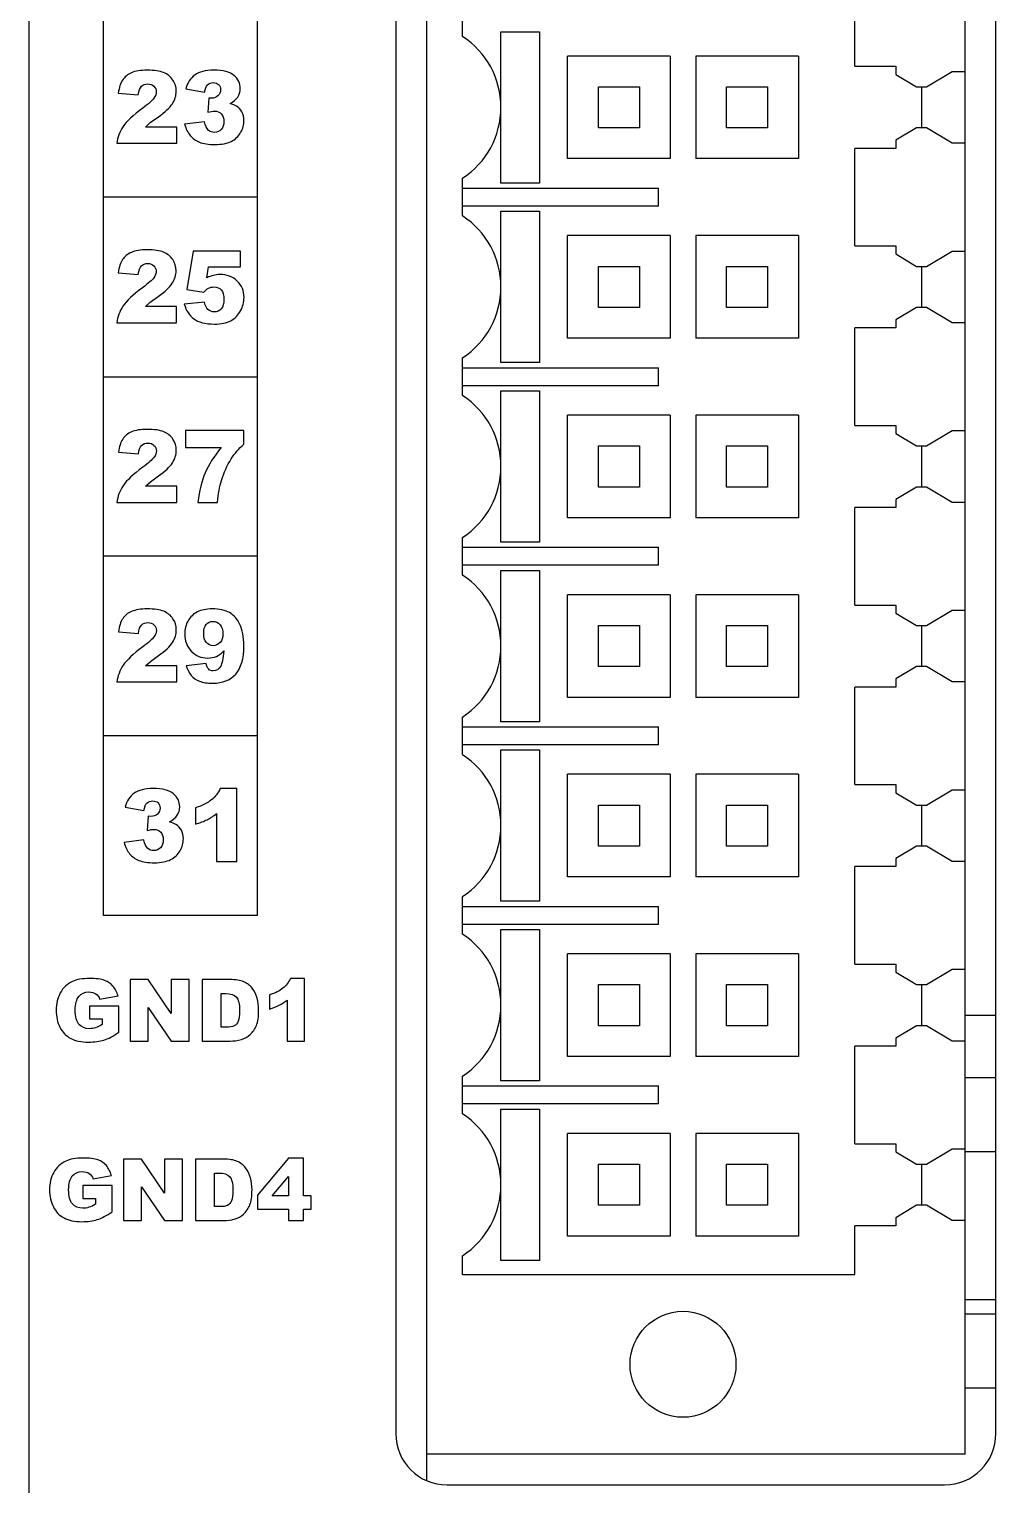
# Model space of a CAD drawing. Header units: millimetres. Extents: x 110 to 142, y 44 to 174.
# Drawn here: x 109.99 to 128.84, y 59.17 to 87.54 of the extents above; entities that cross this region are included whole.
import ezdxf

# ---------------------------------------------------------------- set-up
doc = ezdxf.new("R2010")
doc.units = ezdxf.units.MM
doc.header["$LTSCALE"] = 16.335
doc.layers.get('0').update_dxf_attribs({"linetype": 'CONTINUOUS'})

msp = doc.modelspace()

# ---------------------------------------------------------------- linework, layer by layer
at = {"linetype": 'Continuous'}
for p, q in [((109.992, 50.02), (109.992, 135.92)), ((117.742, 129.77), (117.742, 59.77)), ((128.242, 59.77), (128.242, 129.77)), ((117.142, 129.37), (117.142, 60.17)), ((128.842, 60.17), (128.842, 129.37)), ((111.442, 70.27), (111.442, 126.27)), ((114.442, 126.27), (114.442, 70.27)), ((126.092, 86.82), (126.092, 88.72)), ((118.442, 87.403), (118.442, 88.137)), ((119.192, 87.495), (119.944, 87.495)), ((119.192, 86.024), (119.192, 87.495)), ((119.944, 87.495), (119.944, 84.545)), ((122.492, 87.02), (120.492, 87.02)), ((120.492, 85.02), (120.492, 87.02)), ((122.492, 87.02), (122.492, 85.02)), ((124.992, 87.02), (122.992, 87.02)), ((122.992, 87.02), (122.992, 85.02)), ((124.992, 87.02), (124.992, 85.02)), ((126.092, 86.82), (126.893, 86.82)), ((126.893, 86.82), (126.893, 86.662)), ((126.893, 86.662), (127.295, 86.42)), ((127.492, 86.42), (127.992, 86.72)), ((127.992, 86.72), (128.242, 86.72)), ((111.732, 86.297), (112.122, 86.265)), ((113.046, 86.381), (113.414, 86.315)), ((121.092, 86.42), (121.892, 86.42)), ((121.092, 85.62), (121.092, 86.42)), ((121.892, 86.42), (121.892, 85.62)), ((123.592, 86.42), (124.392, 86.42)), ((123.592, 85.62), (123.592, 86.42)), ((124.392, 86.42), (124.392, 85.62)), ((127.295, 86.42), (127.492, 86.42)), ((127.392, 86.42), (127.392, 85.62)), ((113.498, 86.202), (113.478, 85.924)), ((113.548, 86.198), (113.498, 86.202)), ((119.192, 84.545), (119.192, 86.016)), ((112.263, 85.637), (112.356, 85.722)), ((112.356, 85.722), (112.513, 85.836)), ((113.414, 85.741), (113.025, 85.69)), ((112.87, 85.637), (112.263, 85.637)), ((112.87, 85.32), (112.87, 85.637)), ((121.892, 85.62), (121.092, 85.62)), ((124.392, 85.62), (123.592, 85.62)), ((127.295, 85.62), (126.893, 85.378)), ((127.492, 85.62), (127.295, 85.62)), ((127.992, 85.32), (127.492, 85.62)), ((111.703, 85.32), (112.87, 85.32)), ((126.893, 85.22), (126.092, 85.22)), ((126.092, 83.32), (126.092, 85.22)), ((126.893, 85.378), (126.893, 85.22)), ((128.242, 85.32), (127.992, 85.32)), ((122.492, 85.02), (120.492, 85.02)), ((124.992, 85.02), (122.992, 85.02)), ((118.442, 83.903), (118.442, 84.637)), ((118.442, 84.445), (122.267, 84.445)), ((119.944, 84.545), (119.192, 84.545)), ((122.267, 84.095), (122.267, 84.445)), ((114.442, 84.27), (111.442, 84.27)), ((122.267, 84.095), (118.442, 84.095)), ((119.192, 83.995), (119.944, 83.995)), ((119.192, 82.524), (119.192, 83.995)), ((119.944, 83.995), (119.944, 81.045)), ((122.492, 83.52), (120.492, 83.52)), ((120.492, 81.52), (120.492, 83.52)), ((122.492, 83.52), (122.492, 81.52)), ((124.992, 83.52), (122.992, 83.52)), ((122.992, 83.52), (122.992, 81.52)), ((124.992, 83.52), (124.992, 81.52)), ((113.193, 83.22), (113.069, 82.467)), ((114.116, 83.22), (113.193, 83.22)), ((114.116, 82.91), (114.116, 83.22)), ((126.092, 83.32), (126.893, 83.32)), ((126.893, 83.32), (126.893, 83.162)), ((126.893, 83.162), (127.295, 82.92)), ((127.492, 82.92), (127.992, 83.22)), ((127.992, 83.22), (128.242, 83.22)), ((113.457, 82.7), (113.491, 82.91)), ((113.491, 82.91), (114.116, 82.91)), ((121.092, 82.92), (121.892, 82.92)), ((121.092, 82.12), (121.092, 82.92)), ((121.892, 82.92), (121.892, 82.12)), ((123.592, 82.92), (124.392, 82.92)), ((123.592, 82.12), (123.592, 82.92)), ((124.392, 82.92), (124.392, 82.12)), ((127.295, 82.92), (127.492, 82.92)), ((127.392, 82.92), (127.392, 82.12)), ((111.731, 82.797), (112.12, 82.765)), ((112.354, 82.222), (112.512, 82.336)), ((113.069, 82.467), (113.401, 82.42)), ((119.192, 81.045), (119.192, 82.516)), ((112.262, 82.137), (112.354, 82.222)), ((112.869, 82.137), (112.262, 82.137)), ((112.869, 81.82), (112.869, 82.137)), ((113.412, 82.226), (113.019, 82.183)), ((121.892, 82.12), (121.092, 82.12)), ((124.392, 82.12), (123.592, 82.12)), ((127.295, 82.12), (126.893, 81.878)), ((127.492, 82.12), (127.295, 82.12)), ((127.992, 81.82), (127.492, 82.12)), ((111.702, 81.82), (112.869, 81.82)), ((126.893, 81.878), (126.893, 81.72)), ((128.242, 81.82), (127.992, 81.82)), ((122.492, 81.52), (120.492, 81.52)), ((124.992, 81.52), (122.992, 81.52)), ((126.893, 81.72), (126.092, 81.72)), ((126.092, 79.82), (126.092, 81.72)), ((118.442, 80.403), (118.442, 81.137)), ((118.442, 80.945), (122.267, 80.945)), ((119.944, 81.045), (119.192, 81.045)), ((122.267, 80.595), (122.267, 80.945)), ((111.442, 80.77), (114.442, 80.77)), ((122.267, 80.595), (118.442, 80.595)), ((119.192, 80.495), (119.944, 80.495)), ((119.192, 79.024), (119.192, 80.495)), ((119.944, 80.495), (119.944, 77.545)), ((122.492, 80.02), (120.492, 80.02)), ((120.492, 78.02), (120.492, 80.02)), ((122.492, 80.02), (122.492, 78.02)), ((124.992, 80.02), (122.992, 80.02)), ((122.992, 80.02), (122.992, 78.02)), ((124.992, 80.02), (124.992, 78.02)), ((126.092, 79.82), (126.893, 79.82)), ((126.893, 79.82), (126.893, 79.662)), ((114.18, 79.72), (113.045, 79.72)), ((113.045, 79.72), (113.045, 79.391)), ((114.18, 79.457), (114.18, 79.72)), ((126.893, 79.662), (127.295, 79.42)), ((127.492, 79.42), (127.992, 79.72)), ((127.992, 79.72), (128.242, 79.72)), ((111.733, 79.297), (112.123, 79.265)), ((113.045, 79.391), (113.736, 79.391)), ((121.092, 79.42), (121.892, 79.42)), ((121.092, 78.62), (121.092, 79.42)), ((121.892, 79.42), (121.892, 78.62)), ((123.592, 79.42), (124.392, 79.42)), ((123.592, 78.62), (123.592, 79.42)), ((124.392, 79.42), (124.392, 78.62)), ((127.295, 79.42), (127.492, 79.42)), ((127.392, 79.42), (127.392, 78.62)), ((119.192, 77.545), (119.192, 79.016)), ((112.264, 78.637), (112.357, 78.722)), ((112.872, 78.637), (112.264, 78.637)), ((112.357, 78.722), (112.514, 78.836)), ((112.872, 78.32), (112.872, 78.637)), ((121.892, 78.62), (121.092, 78.62)), ((124.392, 78.62), (123.592, 78.62)), ((127.295, 78.62), (126.893, 78.378)), ((127.492, 78.62), (127.295, 78.62)), ((127.992, 78.32), (127.492, 78.62)), ((111.705, 78.32), (112.872, 78.32)), ((113.281, 78.32), (113.668, 78.32)), ((126.893, 78.378), (126.893, 78.22)), ((128.242, 78.32), (127.992, 78.32)), ((126.893, 78.22), (126.092, 78.22)), ((126.092, 76.32), (126.092, 78.22)), ((122.492, 78.02), (120.492, 78.02)), ((124.992, 78.02), (122.992, 78.02)), ((118.442, 76.903), (118.442, 77.637)), ((119.944, 77.545), (119.192, 77.545)), ((114.442, 77.27), (111.442, 77.27)), ((118.442, 77.445), (122.267, 77.445)), ((122.267, 77.095), (122.267, 77.445)), ((122.267, 77.095), (118.442, 77.095)), ((119.192, 76.995), (119.944, 76.995)), ((119.192, 75.524), (119.192, 76.995)), ((119.944, 76.995), (119.944, 74.045)), ((122.492, 76.52), (120.492, 76.52)), ((120.492, 74.52), (120.492, 76.52)), ((122.492, 76.52), (122.492, 74.52)), ((124.992, 76.52), (122.992, 76.52)), ((122.992, 76.52), (122.992, 74.52)), ((124.992, 76.52), (124.992, 74.52)), ((126.092, 76.32), (126.893, 76.32)), ((126.893, 76.32), (126.893, 76.162)), ((126.893, 76.162), (127.295, 75.92)), ((127.492, 75.92), (127.992, 76.22)), ((127.992, 76.22), (128.242, 76.22)), ((111.734, 75.797), (112.124, 75.765)), ((121.092, 75.92), (121.892, 75.92)), ((121.092, 75.12), (121.092, 75.92)), ((121.892, 75.92), (121.892, 75.12)), ((123.592, 75.92), (124.392, 75.92)), ((123.592, 75.12), (123.592, 75.92)), ((124.392, 75.92), (124.392, 75.12)), ((127.295, 75.92), (127.492, 75.92)), ((127.392, 75.92), (127.392, 75.12)), ((119.192, 74.045), (119.192, 75.516)), ((112.265, 75.137), (112.358, 75.222)), ((112.358, 75.222), (112.515, 75.336)), ((112.872, 75.137), (112.265, 75.137)), ((112.872, 74.82), (112.872, 75.137)), ((113.442, 75.183), (113.056, 75.134)), ((121.892, 75.12), (121.092, 75.12)), ((124.392, 75.12), (123.592, 75.12)), ((127.295, 75.12), (126.893, 74.878)), ((127.492, 75.12), (127.295, 75.12)), ((127.992, 74.82), (127.492, 75.12)), ((111.705, 74.82), (112.872, 74.82)), ((126.893, 74.72), (126.092, 74.72)), ((126.092, 72.82), (126.092, 74.72)), ((126.893, 74.878), (126.893, 74.72)), ((128.242, 74.82), (127.992, 74.82)), ((122.492, 74.52), (120.492, 74.52)), ((124.992, 74.52), (122.992, 74.52)), ((118.442, 73.403), (118.442, 74.137)), ((118.442, 73.945), (122.267, 73.945)), ((119.944, 74.045), (119.192, 74.045)), ((122.267, 73.595), (122.267, 73.945)), ((114.442, 73.77), (111.442, 73.77)), ((122.267, 73.595), (118.442, 73.595)), ((119.192, 73.495), (119.944, 73.495)), ((119.192, 72.024), (119.192, 73.495)), ((119.944, 73.495), (119.944, 70.545)), ((122.492, 73.02), (120.492, 73.02)), ((120.492, 71.02), (120.492, 73.02)), ((122.492, 73.02), (122.492, 71.02)), ((124.992, 73.02), (122.992, 73.02)), ((122.992, 73.02), (122.992, 71.02)), ((124.992, 73.02), (124.992, 71.02)), ((114.041, 72.744), (113.719, 72.744)), ((114.041, 71.32), (114.041, 72.744)), ((126.092, 72.82), (126.893, 72.82)), ((126.893, 72.82), (126.893, 72.662)), ((126.893, 72.662), (127.295, 72.42)), ((127.492, 72.42), (127.992, 72.72)), ((127.992, 72.72), (128.242, 72.72)), ((111.865, 72.381), (112.232, 72.315)), ((113.239, 72.369), (113.239, 72.05)), ((121.092, 72.42), (121.892, 72.42)), ((121.092, 71.62), (121.092, 72.42)), ((121.892, 72.42), (121.892, 71.62)), ((123.592, 72.42), (124.392, 72.42)), ((123.592, 71.62), (123.592, 72.42)), ((124.392, 72.42), (124.392, 71.62)), ((127.295, 72.42), (127.492, 72.42)), ((127.392, 72.42), (127.392, 71.62)), ((112.316, 72.202), (112.296, 71.924)), ((112.367, 72.198), (112.316, 72.202)), ((113.648, 72.253), (113.648, 71.32)), ((119.192, 70.545), (119.192, 72.016)), ((112.232, 71.741), (111.844, 71.69)), ((121.892, 71.62), (121.092, 71.62)), ((124.392, 71.62), (123.592, 71.62)), ((127.295, 71.62), (126.893, 71.378)), ((127.492, 71.62), (127.295, 71.62)), ((127.992, 71.32), (127.492, 71.62)), ((113.648, 71.32), (114.041, 71.32)), ((126.893, 71.378), (126.893, 71.22)), ((128.242, 71.32), (127.992, 71.32)), ((122.492, 71.02), (120.492, 71.02)), ((124.992, 71.02), (122.992, 71.02)), ((126.893, 71.22), (126.092, 71.22)), ((126.092, 69.32), (126.092, 71.22)), ((118.442, 69.903), (118.442, 70.637)), ((118.442, 70.445), (122.267, 70.445)), ((119.944, 70.545), (119.192, 70.545)), ((122.267, 70.095), (122.267, 70.445)), ((114.442, 70.27), (111.442, 70.27)), ((122.267, 70.095), (118.442, 70.095)), ((119.192, 69.995), (119.944, 69.995)), ((119.192, 68.524), (119.192, 69.995)), ((119.944, 69.995), (119.944, 67.045)), ((122.492, 69.52), (120.492, 69.52)), ((120.492, 67.52), (120.492, 69.52)), ((122.492, 69.52), (122.492, 67.52)), ((124.992, 69.52), (122.992, 69.52)), ((122.992, 69.52), (122.992, 67.52)), ((124.992, 69.52), (124.992, 67.52)), ((126.092, 69.32), (126.893, 69.32)), ((126.893, 69.32), (126.893, 69.162)), ((112.311, 69.02), (111.965, 69.02)), ((111.965, 69.02), (111.965, 67.82)), ((112.763, 68.355), (112.311, 69.02)), ((113.113, 69.02), (112.763, 69.02)), ((112.763, 69.02), (112.763, 68.355)), ((113.113, 67.82), (113.113, 69.02)), ((113.915, 69.02), (113.364, 69.02)), ((113.364, 69.02), (113.364, 67.82)), ((115.365, 69.04), (115.089, 69.04)), ((115.365, 67.82), (115.365, 69.04)), ((126.893, 69.162), (127.295, 68.92)), ((127.492, 68.92), (127.992, 69.22)), ((127.992, 69.22), (128.242, 69.22)), ((111.368, 68.637), (111.726, 68.701)), ((113.735, 68.748), (113.827, 68.748)), ((113.735, 68.093), (113.735, 68.748)), ((114.677, 68.719), (114.677, 68.445)), ((121.092, 68.92), (121.892, 68.92)), ((121.092, 68.12), (121.092, 68.92)), ((121.892, 68.92), (121.892, 68.12)), ((123.592, 68.92), (124.392, 68.92)), ((123.592, 68.12), (123.592, 68.92)), ((124.392, 68.92), (124.392, 68.12)), ((127.295, 68.92), (127.492, 68.92)), ((127.392, 68.92), (127.392, 68.12)), ((111.742, 68.504), (111.169, 68.504)), ((111.169, 68.504), (111.169, 68.255)), ((111.742, 67.993), (111.742, 68.504)), ((112.314, 68.478), (112.763, 67.82)), ((112.314, 67.82), (112.314, 68.478)), ((115.027, 68.62), (115.027, 67.82)), ((119.192, 67.045), (119.192, 68.516)), ((111.169, 68.255), (111.418, 68.255)), ((111.418, 68.255), (111.418, 68.142)), ((121.892, 68.12), (121.092, 68.12)), ((124.392, 68.12), (123.592, 68.12)), ((127.295, 68.12), (126.893, 67.878)), ((127.492, 68.12), (127.295, 68.12)), ((127.992, 67.82), (127.492, 68.12)), ((128.842, 68.32), (128.242, 68.32)), ((128.842, 68.32), (128.242, 68.32)), ((111.965, 67.82), (112.314, 67.82)), ((112.763, 67.82), (113.113, 67.82)), ((113.364, 67.82), (113.915, 67.82)), ((113.826, 68.093), (113.735, 68.093)), ((115.027, 67.82), (115.365, 67.82)), ((126.893, 67.878), (126.893, 67.72)), ((128.242, 67.82), (127.992, 67.82)), ((126.893, 67.72), (126.092, 67.72)), ((126.092, 65.82), (126.092, 67.72)), ((122.492, 67.52), (120.492, 67.52)), ((124.992, 67.52), (122.992, 67.52)), ((118.442, 66.403), (118.442, 67.137)), ((119.944, 67.045), (119.192, 67.045)), ((128.842, 67.107), (128.242, 67.107)), ((118.442, 66.945), (122.267, 66.945)), ((122.267, 66.595), (122.267, 66.945)), ((122.267, 66.595), (118.442, 66.595)), ((119.192, 66.495), (119.944, 66.495)), ((119.192, 65.024), (119.192, 66.495)), ((119.944, 66.495), (119.944, 63.545)), ((122.492, 66.02), (120.492, 66.02)), ((120.492, 64.02), (120.492, 66.02)), ((122.492, 66.02), (122.492, 64.02)), ((124.992, 66.02), (122.992, 66.02)), ((122.992, 66.02), (122.992, 64.02)), ((124.992, 66.02), (124.992, 64.02)), ((126.092, 65.82), (126.893, 65.82)), ((126.893, 65.82), (126.893, 65.662)), ((126.893, 65.662), (127.295, 65.42)), ((127.492, 65.42), (127.992, 65.72)), ((127.992, 65.72), (128.242, 65.72)), ((128.842, 65.663), (128.242, 65.663)), ((112.182, 65.52), (111.836, 65.52)), ((111.836, 65.52), (111.836, 64.32)), ((112.634, 64.855), (112.182, 65.52)), ((112.983, 65.52), (112.634, 65.52)), ((112.634, 65.52), (112.634, 64.855)), ((112.983, 64.32), (112.983, 65.52)), ((113.786, 65.52), (113.235, 65.52)), ((113.235, 65.52), (113.235, 64.32)), ((115.053, 65.54), (114.445, 64.818)), ((115.343, 65.54), (115.053, 65.54)), ((115.343, 64.803), (115.343, 65.54)), ((121.092, 65.42), (121.892, 65.42)), ((121.092, 64.62), (121.092, 65.42)), ((121.892, 65.42), (121.892, 64.62)), ((123.592, 65.42), (124.392, 65.42)), ((123.592, 64.62), (123.592, 65.42)), ((124.392, 65.42), (124.392, 64.62)), ((127.295, 65.42), (127.492, 65.42)), ((127.392, 65.42), (127.392, 64.62)), ((111.613, 65.004), (111.04, 65.004)), ((111.04, 65.004), (111.04, 64.755)), ((111.239, 65.137), (111.597, 65.201)), ((111.613, 64.493), (111.613, 65.004)), ((113.606, 65.248), (113.698, 65.248)), ((113.606, 64.593), (113.606, 65.248)), ((114.731, 64.803), (115.053, 65.18)), ((115.053, 65.18), (115.053, 64.803)), ((119.192, 63.545), (119.192, 65.016)), ((111.04, 64.755), (111.288, 64.755)), ((111.288, 64.755), (111.288, 64.642)), ((112.184, 64.978), (112.634, 64.32)), ((112.184, 64.32), (112.184, 64.978)), ((114.445, 64.818), (114.445, 64.544)), ((115.053, 64.803), (114.731, 64.803)), ((115.494, 64.803), (115.343, 64.803)), ((115.494, 64.544), (115.494, 64.803)), ((113.696, 64.593), (113.606, 64.593)), ((114.445, 64.544), (115.053, 64.544)), ((115.053, 64.544), (115.053, 64.32)), ((115.343, 64.544), (115.494, 64.544)), ((115.343, 64.32), (115.343, 64.544)), ((121.892, 64.62), (121.092, 64.62)), ((124.392, 64.62), (123.592, 64.62)), ((127.295, 64.62), (126.893, 64.378)), ((127.492, 64.62), (127.295, 64.62)), ((127.992, 64.32), (127.492, 64.62)), ((111.836, 64.32), (112.184, 64.32)), ((112.634, 64.32), (112.983, 64.32)), ((113.235, 64.32), (113.786, 64.32)), ((115.053, 64.32), (115.343, 64.32)), ((126.893, 64.22), (126.092, 64.22)), ((126.092, 63.27), (126.092, 64.22)), ((126.893, 64.378), (126.893, 64.22)), ((128.242, 64.32), (127.992, 64.32)), ((122.492, 64.02), (120.492, 64.02)), ((124.992, 64.02), (122.992, 64.02)), ((118.442, 63.27), (118.442, 63.637)), ((119.944, 63.545), (119.192, 63.545)), ((118.442, 63.27), (126.092, 63.27)), ((128.842, 62.777), (128.242, 62.777)), ((128.242, 62.507), (128.842, 62.507)), ((128.242, 61.063), (128.842, 61.063)), ((128.242, 59.77), (117.742, 59.77)), ((117.742, 59.77), (117.742, 59.254)), ((118.142, 59.17), (127.842, 59.17))]:
    msp.add_line(p, q, dxfattribs=at)
msp.add_circle((122.742, 61.52), 1.033, dxfattribs=at)
for centre, radius, start, end in [((117.542, 86.02), 1.65, 303.0557, 56.9443), ((117.542, 82.52), 1.65, 303.0557, 56.9443), ((117.542, 79.02), 1.65, 303.0557, 56.9443), ((117.542, 75.52), 1.65, 303.0557, 56.9443), ((117.542, 72.02), 1.65, 303.0557, 56.9443), ((117.542, 68.52), 1.65, 303.0557, 56.9443), ((117.542, 65.02), 1.65, 303.0557, 56.9443), ((118.142, 60.17), 1, 180, 270), ((127.842, 60.17), 1, 270, 0)]:
    msp.add_arc(centre, radius, start, end, dxfattribs=at)
for points in [[(111.816, 86.553), (111.775, 86.492), (111.747, 86.406), (111.732, 86.297)], [(111.988, 86.694), (111.913, 86.662), (111.856, 86.614), (111.816, 86.553)], [(112.296, 86.744), (112.165, 86.744), (112.062, 86.727), (111.988, 86.694)], [(112.615, 86.697), (112.539, 86.728), (112.433, 86.744), (112.296, 86.744)], [(112.795, 86.553), (112.751, 86.618), (112.692, 86.666), (112.615, 86.697)], [(112.861, 86.336), (112.861, 86.416), (112.839, 86.488), (112.795, 86.553)], [(113.222, 86.65), (113.135, 86.587), (113.077, 86.497), (113.046, 86.381)], [(113.591, 86.744), (113.432, 86.744), (113.309, 86.712), (113.222, 86.65)], [(113.987, 86.641), (113.906, 86.709), (113.774, 86.744), (113.591, 86.744)], [(114.11, 86.385), (114.11, 86.488), (114.069, 86.573), (113.987, 86.641)], [(112.122, 86.265), (112.132, 86.344), (112.153, 86.399), (112.185, 86.43)], [(112.185, 86.43), (112.216, 86.461), (112.257, 86.477), (112.307, 86.477)], [(112.307, 86.477), (112.355, 86.477), (112.394, 86.462), (112.425, 86.432)], [(112.425, 86.432), (112.457, 86.401), (112.473, 86.365), (112.473, 86.323)], [(112.473, 86.323), (112.473, 86.283), (112.457, 86.242), (112.425, 86.198)], [(112.786, 86.091), (112.835, 86.169), (112.861, 86.25), (112.861, 86.336)], [(113.414, 86.315), (113.423, 86.384), (113.443, 86.433), (113.472, 86.46)], [(113.472, 86.46), (113.501, 86.488), (113.538, 86.502), (113.584, 86.502)], [(113.584, 86.502), (113.628, 86.502), (113.663, 86.489), (113.688, 86.464)], [(113.727, 86.362), (113.727, 86.317), (113.71, 86.279), (113.675, 86.246)], [(113.688, 86.464), (113.714, 86.438), (113.727, 86.404), (113.727, 86.362)], [(114.06, 86.221), (114.093, 86.269), (114.11, 86.324), (114.11, 86.385)], [(112.207, 86.005), (112.019, 85.866), (111.892, 85.746), (111.825, 85.645)], [(112.425, 86.198), (112.393, 86.154), (112.32, 86.089), (112.207, 86.005)], [(112.513, 85.836), (112.645, 85.928), (112.736, 86.013), (112.786, 86.091)], [(113.675, 86.246), (113.641, 86.214), (113.599, 86.198), (113.548, 86.198)], [(113.91, 86.092), (113.977, 86.128), (114.027, 86.171), (114.06, 86.221)], [(114.034, 86.044), (114.006, 86.062), (113.964, 86.078), (113.91, 86.092)], [(114.142, 85.931), (114.117, 85.978), (114.08, 86.016), (114.034, 86.044)], [(113.484, 85.578), (113.452, 85.608), (113.429, 85.663), (113.414, 85.741)], [(113.478, 85.924), (113.531, 85.94), (113.573, 85.947), (113.604, 85.947)], [(113.604, 85.947), (113.661, 85.947), (113.706, 85.929), (113.739, 85.894)], [(113.79, 85.743), (113.79, 85.679), (113.772, 85.628), (113.738, 85.59)], [(113.739, 85.894), (113.773, 85.858), (113.79, 85.808), (113.79, 85.743)], [(114.117, 85.529), (114.16, 85.604), (114.182, 85.682), (114.182, 85.764)], [(114.182, 85.764), (114.182, 85.829), (114.168, 85.884), (114.142, 85.931)], [(111.825, 85.645), (111.757, 85.543), (111.717, 85.435), (111.703, 85.32)], [(113.025, 85.69), (113.05, 85.602), (113.086, 85.529), (113.134, 85.472)], [(113.134, 85.472), (113.182, 85.415), (113.242, 85.371), (113.315, 85.341)], [(113.608, 85.533), (113.558, 85.533), (113.517, 85.547), (113.484, 85.578)], [(113.738, 85.59), (113.703, 85.552), (113.659, 85.533), (113.608, 85.533)], [(113.933, 85.357), (114.013, 85.396), (114.075, 85.455), (114.117, 85.529)], [(113.315, 85.341), (113.389, 85.311), (113.489, 85.296), (113.617, 85.296)], [(113.617, 85.296), (113.747, 85.296), (113.853, 85.317), (113.933, 85.357)], [(111.987, 83.194), (111.912, 83.162), (111.855, 83.114), (111.814, 83.053)], [(112.295, 83.244), (112.163, 83.244), (112.061, 83.227), (111.987, 83.194)], [(112.614, 83.197), (112.538, 83.228), (112.432, 83.244), (112.295, 83.244)], [(112.794, 83.053), (112.75, 83.118), (112.69, 83.166), (112.614, 83.197)], [(111.814, 83.053), (111.774, 82.992), (111.746, 82.906), (111.731, 82.797)], [(112.12, 82.765), (112.131, 82.844), (112.152, 82.899), (112.184, 82.93)], [(112.184, 82.93), (112.215, 82.961), (112.256, 82.977), (112.306, 82.977)], [(112.306, 82.977), (112.353, 82.977), (112.392, 82.962), (112.424, 82.932)], [(112.424, 82.932), (112.455, 82.901), (112.472, 82.865), (112.472, 82.823)], [(112.859, 82.836), (112.859, 82.916), (112.837, 82.988), (112.794, 83.053)], [(112.424, 82.698), (112.391, 82.654), (112.319, 82.589), (112.205, 82.505)], [(112.472, 82.823), (112.472, 82.783), (112.455, 82.742), (112.424, 82.698)], [(112.512, 82.336), (112.644, 82.428), (112.734, 82.513), (112.784, 82.591)], [(112.784, 82.591), (112.834, 82.669), (112.859, 82.75), (112.859, 82.836)], [(113.585, 82.745), (113.543, 82.735), (113.5, 82.72), (113.457, 82.7)], [(113.711, 82.761), (113.669, 82.761), (113.627, 82.755), (113.585, 82.745)], [(114.052, 82.633), (113.964, 82.718), (113.851, 82.761), (113.711, 82.761)], [(114.183, 82.314), (114.183, 82.442), (114.139, 82.549), (114.052, 82.633)], [(112.205, 82.505), (112.018, 82.366), (111.891, 82.246), (111.823, 82.145)], [(113.401, 82.42), (113.431, 82.454), (113.46, 82.479), (113.487, 82.493)], [(113.487, 82.493), (113.521, 82.51), (113.557, 82.52), (113.596, 82.52)], [(113.596, 82.52), (113.655, 82.52), (113.702, 82.5), (113.737, 82.461)], [(113.737, 82.461), (113.773, 82.423), (113.791, 82.361), (113.791, 82.278)], [(114.115, 82.053), (114.16, 82.136), (114.183, 82.223), (114.183, 82.314)], [(111.823, 82.145), (111.755, 82.043), (111.715, 81.935), (111.702, 81.82)], [(113.019, 82.183), (113.038, 82.117), (113.062, 82.063), (113.091, 82.019)], [(113.091, 82.019), (113.119, 81.975), (113.156, 81.935), (113.202, 81.9)], [(113.479, 82.081), (113.444, 82.114), (113.422, 82.163), (113.412, 82.226)], [(113.604, 82.033), (113.556, 82.033), (113.514, 82.049), (113.479, 82.081)], [(113.738, 82.094), (113.703, 82.053), (113.658, 82.033), (113.604, 82.033)], [(113.791, 82.278), (113.791, 82.196), (113.773, 82.135), (113.738, 82.094)], [(113.924, 81.862), (114.006, 81.906), (114.07, 81.969), (114.115, 82.053)], [(113.202, 81.9), (113.248, 81.866), (113.304, 81.839), (113.37, 81.822)], [(113.37, 81.822), (113.436, 81.806), (113.515, 81.796), (113.608, 81.796)], [(113.608, 81.796), (113.736, 81.796), (113.842, 81.818), (113.924, 81.862)], [(112.298, 79.744), (112.166, 79.744), (112.064, 79.727), (111.989, 79.694)], [(112.617, 79.697), (112.54, 79.728), (112.434, 79.744), (112.298, 79.744)], [(111.817, 79.553), (111.776, 79.492), (111.749, 79.406), (111.733, 79.297)], [(111.989, 79.694), (111.915, 79.662), (111.858, 79.614), (111.817, 79.553)], [(112.186, 79.43), (112.218, 79.461), (112.259, 79.477), (112.308, 79.477)], [(112.308, 79.477), (112.356, 79.477), (112.395, 79.462), (112.427, 79.432)], [(112.796, 79.553), (112.752, 79.618), (112.693, 79.666), (112.617, 79.697)], [(112.862, 79.336), (112.862, 79.416), (112.84, 79.488), (112.796, 79.553)], [(113.933, 79.168), (113.999, 79.271), (114.081, 79.368), (114.18, 79.457)], [(112.123, 79.265), (112.134, 79.344), (112.155, 79.399), (112.186, 79.43)], [(112.426, 79.198), (112.394, 79.154), (112.322, 79.089), (112.208, 79.005)], [(112.475, 79.323), (112.475, 79.283), (112.458, 79.242), (112.426, 79.198)], [(112.427, 79.432), (112.458, 79.401), (112.475, 79.365), (112.475, 79.323)], [(112.787, 79.091), (112.836, 79.169), (112.862, 79.25), (112.862, 79.336)], [(113.736, 79.391), (113.594, 79.215), (113.49, 79.05), (113.424, 78.895)], [(113.742, 78.747), (113.789, 78.902), (113.853, 79.042), (113.933, 79.168)], [(112.208, 79.005), (112.021, 78.866), (111.894, 78.746), (111.826, 78.645)], [(112.514, 78.836), (112.646, 78.928), (112.737, 79.013), (112.787, 79.091)], [(113.424, 78.895), (113.359, 78.74), (113.311, 78.548), (113.281, 78.32)], [(111.826, 78.645), (111.758, 78.543), (111.718, 78.435), (111.705, 78.32)], [(113.668, 78.32), (113.681, 78.484), (113.706, 78.627), (113.742, 78.747)], [(111.818, 76.053), (111.777, 75.992), (111.749, 75.906), (111.734, 75.797)], [(111.99, 76.194), (111.915, 76.162), (111.858, 76.114), (111.818, 76.053)], [(112.298, 76.244), (112.167, 76.244), (112.064, 76.227), (111.99, 76.194)], [(112.617, 76.197), (112.541, 76.228), (112.435, 76.244), (112.298, 76.244)], [(112.797, 76.053), (112.753, 76.118), (112.694, 76.166), (112.617, 76.197)], [(112.863, 75.836), (112.863, 75.916), (112.841, 75.988), (112.797, 76.053)], [(113.273, 76.185), (113.196, 76.145), (113.136, 76.088), (113.092, 76.012)], [(113.564, 76.244), (113.447, 76.244), (113.35, 76.224), (113.273, 76.185)], [(113.901, 76.171), (113.816, 76.219), (113.703, 76.244), (113.564, 76.244)], [(114.103, 75.942), (114.053, 76.047), (113.985, 76.124), (113.901, 76.171)], [(112.124, 75.765), (112.134, 75.844), (112.155, 75.899), (112.187, 75.93)], [(112.187, 75.93), (112.218, 75.961), (112.259, 75.977), (112.309, 75.977)], [(112.309, 75.977), (112.357, 75.977), (112.396, 75.962), (112.427, 75.932)], [(112.427, 75.932), (112.459, 75.901), (112.475, 75.865), (112.475, 75.823)], [(112.475, 75.823), (112.475, 75.783), (112.459, 75.742), (112.427, 75.698)], [(112.788, 75.591), (112.837, 75.669), (112.863, 75.75), (112.863, 75.836)], [(113.092, 76.012), (113.048, 75.935), (113.026, 75.85), (113.026, 75.758)], [(113.396, 75.768), (113.396, 75.846), (113.412, 75.904), (113.446, 75.943)], [(113.448, 75.589), (113.413, 75.63), (113.396, 75.69), (113.396, 75.768)], [(113.446, 75.943), (113.481, 75.981), (113.524, 76.001), (113.575, 76.001)], [(113.575, 76.001), (113.63, 76.001), (113.676, 75.979), (113.715, 75.936)], [(113.715, 75.936), (113.753, 75.893), (113.772, 75.834), (113.772, 75.759)], [(114.18, 75.528), (114.18, 75.7), (114.154, 75.837), (114.103, 75.942)], [(112.209, 75.505), (112.021, 75.366), (111.894, 75.246), (111.827, 75.145)], [(112.427, 75.698), (112.395, 75.654), (112.322, 75.589), (112.209, 75.505)], [(112.515, 75.336), (112.647, 75.428), (112.738, 75.513), (112.788, 75.591)], [(113.026, 75.758), (113.026, 75.621), (113.069, 75.509), (113.155, 75.419)], [(113.581, 75.527), (113.527, 75.527), (113.483, 75.547), (113.448, 75.589)], [(113.717, 75.587), (113.681, 75.547), (113.635, 75.527), (113.581, 75.527)], [(113.772, 75.759), (113.772, 75.684), (113.754, 75.627), (113.717, 75.587)], [(114.02, 74.972), (114.126, 75.089), (114.18, 75.275), (114.18, 75.528)], [(113.155, 75.419), (113.241, 75.33), (113.347, 75.286), (113.473, 75.286)], [(113.473, 75.286), (113.537, 75.286), (113.593, 75.297), (113.643, 75.319)], [(113.643, 75.319), (113.692, 75.341), (113.739, 75.377), (113.786, 75.424)], [(113.786, 75.424), (113.773, 75.274), (113.754, 75.175), (113.729, 75.13)], [(111.827, 75.145), (111.759, 75.043), (111.719, 74.935), (111.705, 74.82)], [(113.056, 75.134), (113.079, 75.06), (113.111, 74.998), (113.154, 74.948)], [(113.154, 74.948), (113.196, 74.898), (113.25, 74.86), (113.315, 74.835)], [(113.494, 75.068), (113.469, 75.09), (113.452, 75.128), (113.442, 75.183)], [(113.583, 75.035), (113.547, 75.035), (113.518, 75.045), (113.494, 75.068)], [(113.578, 74.796), (113.766, 74.796), (113.913, 74.854), (114.02, 74.972)], [(113.729, 75.13), (113.694, 75.066), (113.645, 75.035), (113.583, 75.035)], [(113.315, 74.835), (113.378, 74.809), (113.466, 74.796), (113.578, 74.796)], [(112.041, 72.65), (111.954, 72.587), (111.895, 72.497), (111.865, 72.381)], [(112.41, 72.744), (112.251, 72.744), (112.127, 72.712), (112.041, 72.65)], [(112.806, 72.641), (112.724, 72.709), (112.592, 72.744), (112.41, 72.744)], [(112.929, 72.385), (112.929, 72.488), (112.888, 72.573), (112.806, 72.641)], [(113.719, 72.744), (113.677, 72.656), (113.62, 72.582), (113.548, 72.522)], [(112.232, 72.315), (112.242, 72.384), (112.262, 72.433), (112.291, 72.46)], [(112.291, 72.46), (112.319, 72.488), (112.357, 72.502), (112.402, 72.502)], [(112.402, 72.502), (112.446, 72.502), (112.482, 72.489), (112.507, 72.464)], [(112.546, 72.362), (112.546, 72.317), (112.528, 72.279), (112.494, 72.246)], [(112.507, 72.464), (112.532, 72.438), (112.546, 72.404), (112.546, 72.362)], [(112.879, 72.221), (112.911, 72.269), (112.929, 72.324), (112.929, 72.385)], [(113.548, 72.522), (113.474, 72.462), (113.371, 72.411), (113.239, 72.369)], [(112.494, 72.246), (112.46, 72.214), (112.418, 72.198), (112.367, 72.198)], [(112.729, 72.092), (112.796, 72.128), (112.846, 72.171), (112.879, 72.221)], [(112.853, 72.044), (112.825, 72.062), (112.783, 72.078), (112.729, 72.092)], [(113.239, 72.05), (113.329, 72.076), (113.403, 72.105), (113.463, 72.135)], [(113.463, 72.135), (113.522, 72.165), (113.584, 72.204), (113.648, 72.253)], [(112.296, 71.924), (112.35, 71.94), (112.392, 71.947), (112.422, 71.947)], [(112.422, 71.947), (112.48, 71.947), (112.525, 71.929), (112.558, 71.894)], [(112.558, 71.894), (112.592, 71.858), (112.609, 71.808), (112.609, 71.743)], [(112.961, 71.931), (112.935, 71.978), (112.899, 72.016), (112.853, 72.044)], [(113, 71.764), (113, 71.829), (112.987, 71.884), (112.961, 71.931)], [(111.844, 71.69), (111.869, 71.602), (111.905, 71.529), (111.953, 71.472)], [(112.303, 71.578), (112.271, 71.608), (112.248, 71.663), (112.232, 71.741)], [(112.426, 71.533), (112.377, 71.533), (112.336, 71.547), (112.303, 71.578)], [(112.556, 71.59), (112.522, 71.552), (112.478, 71.533), (112.426, 71.533)], [(112.609, 71.743), (112.609, 71.679), (112.591, 71.628), (112.556, 71.59)], [(112.752, 71.357), (112.832, 71.396), (112.893, 71.455), (112.936, 71.529)], [(112.936, 71.529), (112.978, 71.604), (113, 71.682), (113, 71.764)], [(111.953, 71.472), (112, 71.415), (112.061, 71.371), (112.134, 71.341)], [(112.134, 71.341), (112.208, 71.311), (112.308, 71.296), (112.436, 71.296)], [(112.436, 71.296), (112.566, 71.296), (112.672, 71.317), (112.752, 71.357)], [(110.839, 68.982), (110.734, 68.932), (110.655, 68.858), (110.601, 68.761)], [(111.167, 69.04), (111.03, 69.04), (110.92, 69.021), (110.839, 68.982)], [(111.464, 69.004), (111.399, 69.028), (111.3, 69.04), (111.167, 69.04)], [(111.628, 68.892), (111.584, 68.943), (111.53, 68.98), (111.464, 69.004)], [(114.178, 68.976), (114.111, 69.005), (114.023, 69.02), (113.915, 69.02)], [(114.343, 68.849), (114.3, 68.904), (114.245, 68.946), (114.178, 68.976)], [(115.089, 69.04), (115.053, 68.965), (115.004, 68.901), (114.941, 68.85)], [(110.601, 68.761), (110.547, 68.665), (110.52, 68.551), (110.52, 68.42)], [(110.892, 68.424), (110.892, 68.546), (110.916, 68.635), (110.964, 68.692)], [(110.964, 68.692), (111.012, 68.748), (111.077, 68.777), (111.159, 68.777)], [(111.159, 68.777), (111.213, 68.777), (111.258, 68.765), (111.293, 68.741)], [(111.293, 68.741), (111.328, 68.716), (111.354, 68.682), (111.368, 68.637)], [(111.726, 68.701), (111.704, 68.778), (111.671, 68.842), (111.628, 68.892)], [(113.827, 68.748), (113.923, 68.748), (113.992, 68.724), (114.033, 68.677)], [(114.033, 68.677), (114.075, 68.63), (114.096, 68.544), (114.096, 68.417)], [(114.439, 68.657), (114.419, 68.729), (114.387, 68.793), (114.343, 68.849)], [(114.941, 68.85), (114.878, 68.799), (114.79, 68.755), (114.677, 68.719)], [(110.52, 68.42), (110.52, 68.296), (110.545, 68.185), (110.594, 68.089)], [(110.965, 68.146), (110.916, 68.201), (110.892, 68.294), (110.892, 68.424)], [(114.096, 68.417), (114.096, 68.32), (114.086, 68.251), (114.068, 68.208)], [(114.424, 68.125), (114.454, 68.196), (114.468, 68.296), (114.468, 68.424)], [(114.468, 68.424), (114.468, 68.506), (114.458, 68.583), (114.439, 68.657)], [(114.677, 68.445), (114.754, 68.468), (114.818, 68.493), (114.869, 68.519)], [(114.869, 68.519), (114.919, 68.544), (114.972, 68.578), (115.027, 68.62)], [(111.169, 68.062), (111.082, 68.062), (111.014, 68.09), (110.965, 68.146)], [(111.418, 68.142), (111.368, 68.112), (111.326, 68.092), (111.288, 68.08)], [(113.991, 68.118), (113.958, 68.101), (113.903, 68.093), (113.826, 68.093)], [(114.068, 68.208), (114.049, 68.165), (114.024, 68.135), (113.991, 68.118)], [(114.303, 67.948), (114.354, 67.995), (114.395, 68.055), (114.424, 68.125)], [(110.594, 68.089), (110.643, 67.993), (110.713, 67.921), (110.803, 67.872)], [(110.803, 67.872), (110.893, 67.823), (111.009, 67.8), (111.151, 67.8)], [(111.151, 67.8), (111.267, 67.8), (111.367, 67.813), (111.451, 67.84)], [(111.288, 68.08), (111.251, 68.068), (111.21, 68.062), (111.169, 68.062)], [(111.451, 67.84), (111.535, 67.867), (111.633, 67.917), (111.742, 67.993)], [(113.915, 67.82), (113.98, 67.82), (114.054, 67.831), (114.136, 67.853)], [(114.136, 67.853), (114.195, 67.868), (114.251, 67.9), (114.303, 67.948)], [(110.71, 65.482), (110.605, 65.432), (110.526, 65.358), (110.472, 65.261)], [(111.038, 65.54), (110.9, 65.54), (110.791, 65.521), (110.71, 65.482)], [(110.835, 65.192), (110.883, 65.248), (110.948, 65.277), (111.03, 65.277)], [(111.03, 65.277), (111.084, 65.277), (111.129, 65.265), (111.164, 65.241)], [(111.335, 65.504), (111.269, 65.528), (111.17, 65.54), (111.038, 65.54)], [(111.499, 65.392), (111.455, 65.443), (111.4, 65.48), (111.335, 65.504)], [(111.597, 65.201), (111.575, 65.278), (111.542, 65.342), (111.499, 65.392)], [(114.048, 65.476), (113.981, 65.505), (113.894, 65.52), (113.786, 65.52)], [(114.214, 65.349), (114.17, 65.404), (114.115, 65.446), (114.048, 65.476)], [(114.309, 65.157), (114.29, 65.229), (114.258, 65.293), (114.214, 65.349)], [(110.472, 65.261), (110.418, 65.165), (110.391, 65.051), (110.391, 64.92)], [(110.763, 64.924), (110.763, 65.046), (110.786, 65.135), (110.835, 65.192)], [(111.164, 65.241), (111.199, 65.216), (111.224, 65.182), (111.239, 65.137)], [(113.698, 65.248), (113.794, 65.248), (113.863, 65.224), (113.904, 65.177)], [(113.904, 65.177), (113.945, 65.13), (113.966, 65.044), (113.966, 64.917)], [(114.339, 64.924), (114.339, 65.006), (114.329, 65.083), (114.309, 65.157)], [(110.391, 64.92), (110.391, 64.796), (110.416, 64.685), (110.465, 64.589)], [(110.836, 64.646), (110.786, 64.701), (110.763, 64.794), (110.763, 64.924)], [(113.938, 64.708), (113.92, 64.665), (113.894, 64.635), (113.862, 64.618)], [(113.966, 64.917), (113.966, 64.82), (113.957, 64.751), (113.938, 64.708)], [(114.295, 64.625), (114.324, 64.696), (114.339, 64.796), (114.339, 64.924)], [(110.465, 64.589), (110.514, 64.493), (110.583, 64.421), (110.673, 64.372)], [(111.04, 64.562), (110.953, 64.562), (110.885, 64.59), (110.836, 64.646)], [(111.159, 64.58), (111.121, 64.568), (111.081, 64.562), (111.04, 64.562)], [(111.288, 64.642), (111.239, 64.612), (111.197, 64.592), (111.159, 64.58)], [(111.322, 64.34), (111.406, 64.367), (111.503, 64.417), (111.613, 64.493)], [(113.862, 64.618), (113.829, 64.601), (113.773, 64.593), (113.696, 64.593)], [(114.007, 64.353), (114.066, 64.368), (114.121, 64.4), (114.173, 64.448)], [(114.173, 64.448), (114.225, 64.495), (114.265, 64.555), (114.295, 64.625)], [(110.673, 64.372), (110.763, 64.323), (110.88, 64.3), (111.022, 64.3)], [(111.022, 64.3), (111.138, 64.3), (111.237, 64.313), (111.322, 64.34)], [(113.786, 64.32), (113.851, 64.32), (113.925, 64.331), (114.007, 64.353)]]:
    msp.add_open_spline(points, degree=3, dxfattribs=at)

doc.saveas('drawing.dxf')
